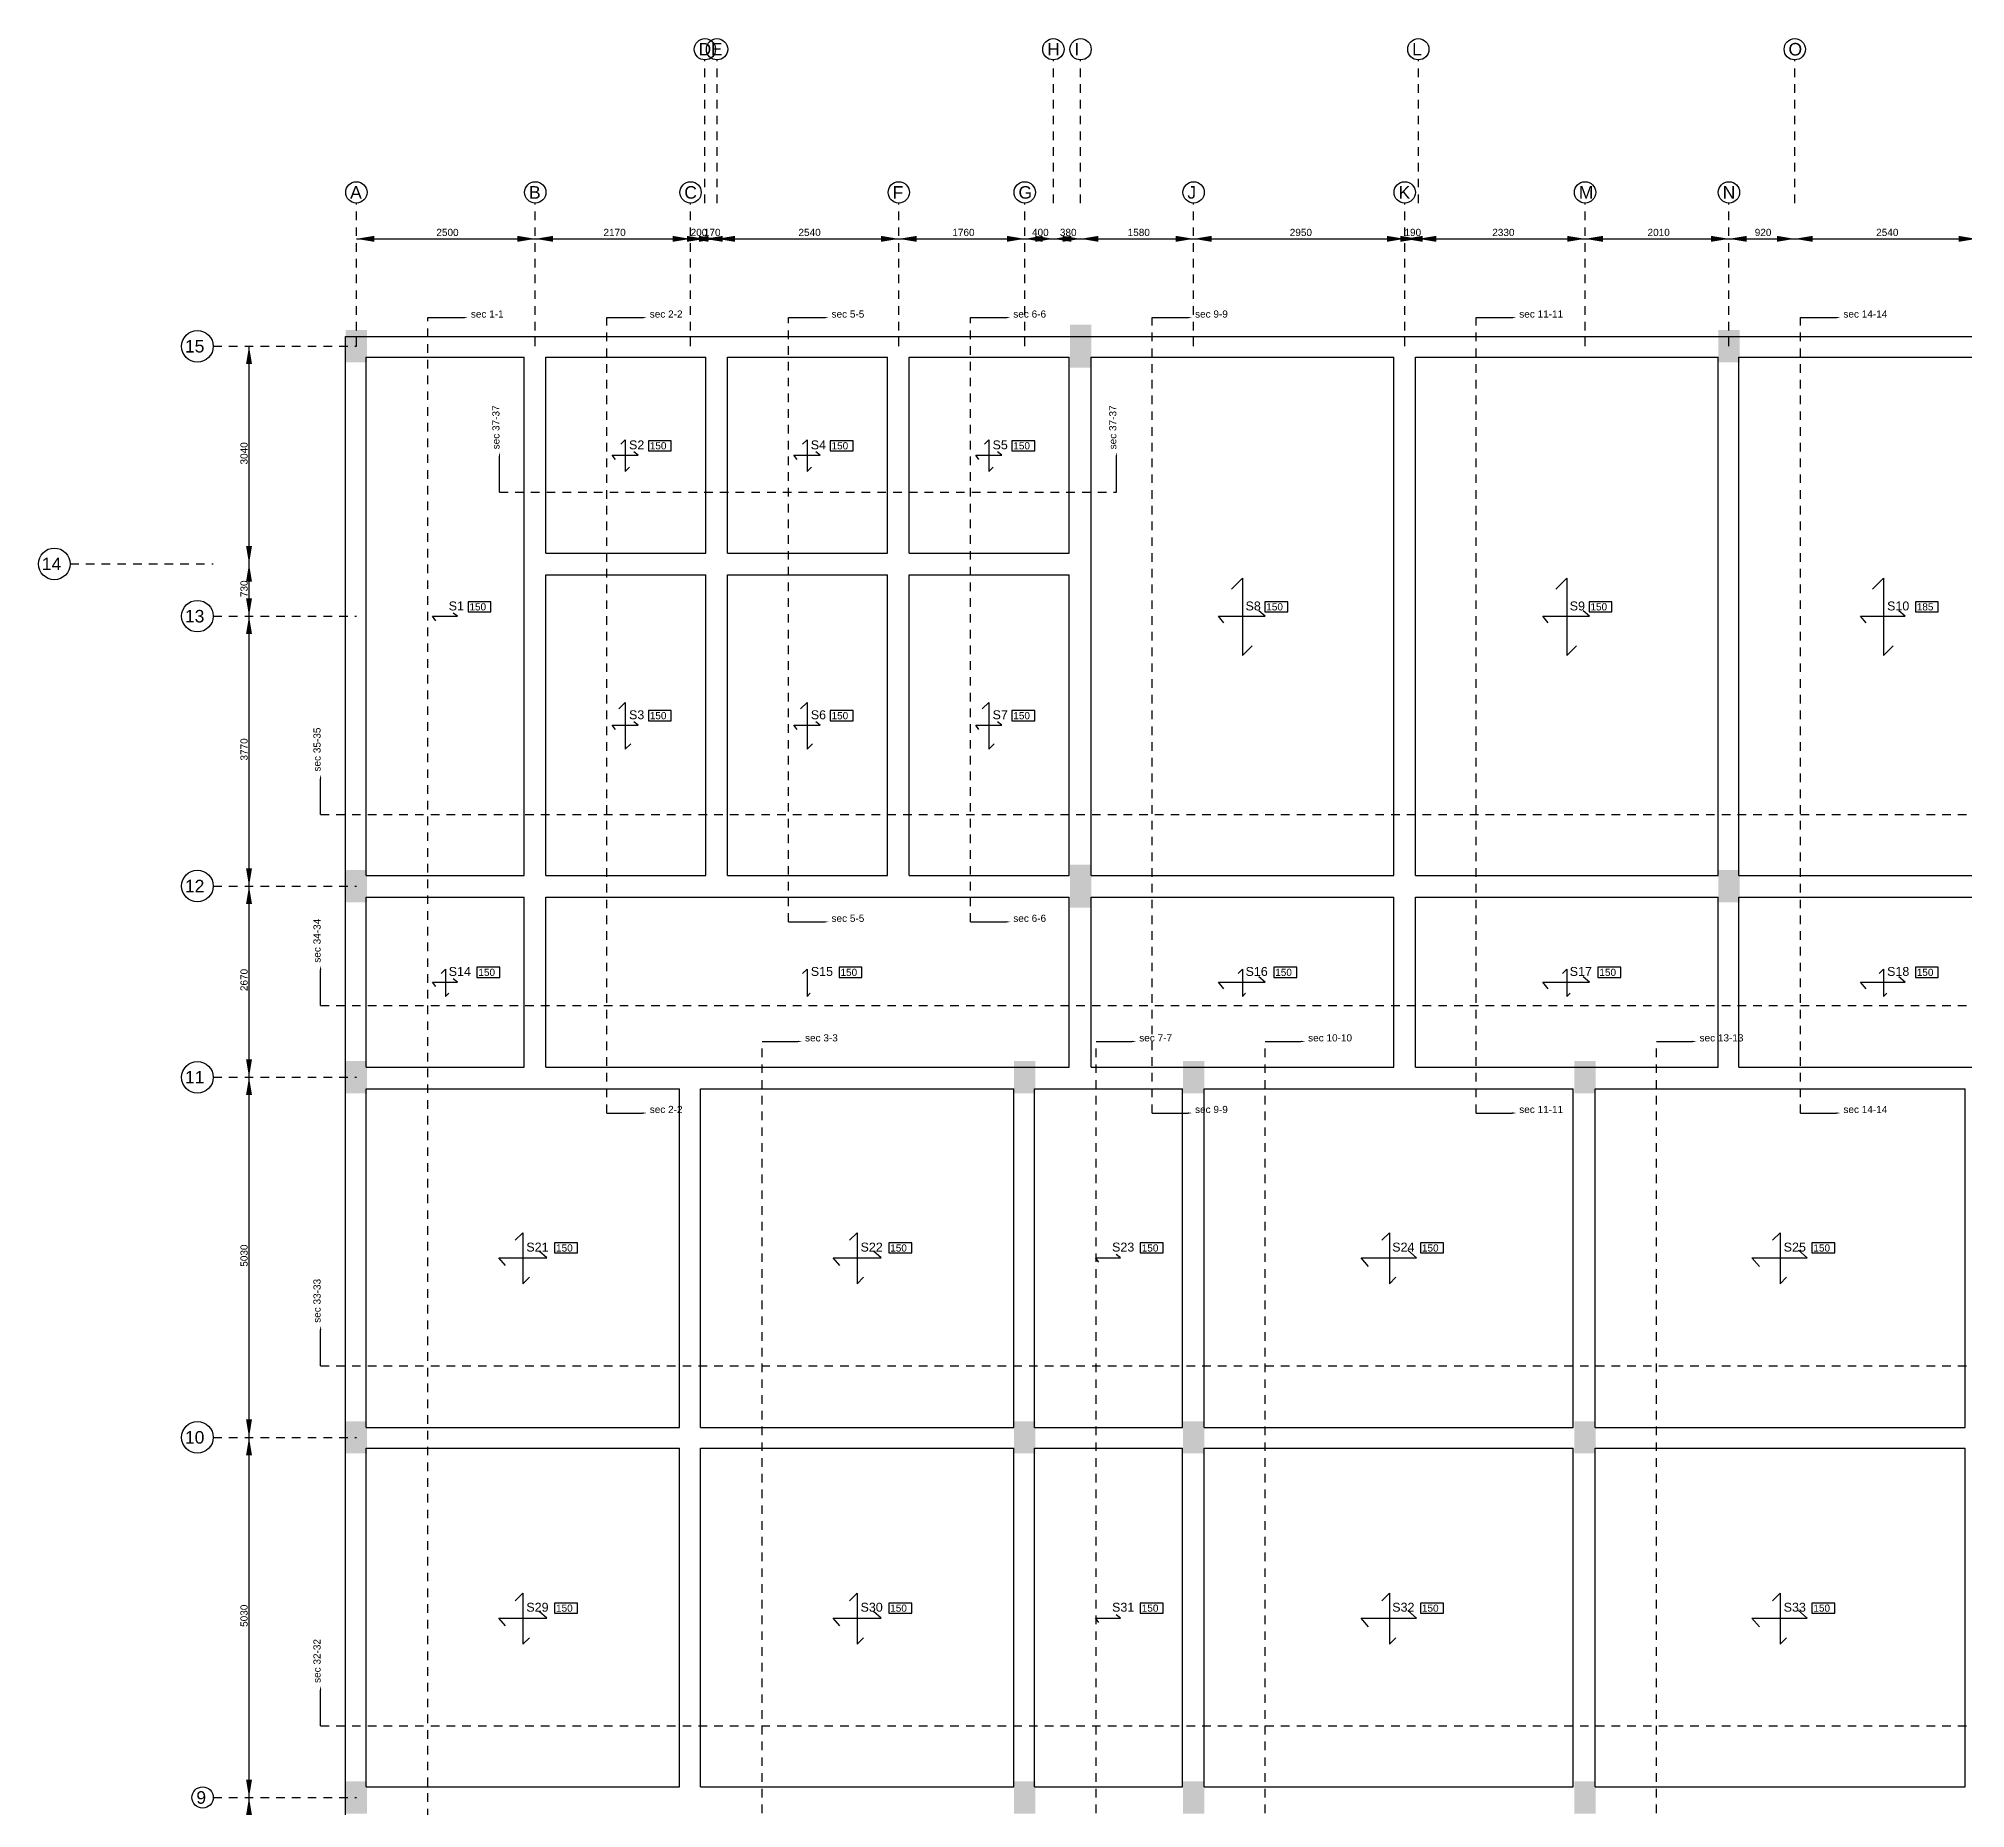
# Model space of a CAD drawing. Extents: x 0 to 119, y -5 to 121.
# Drawn here: x 26.94 to 53.86, y 34.96 to 59.68 of the extents above; entities that cross this region are included whole.
import ezdxf

# ---------------------------------------------------------------- set-up
doc = ezdxf.new("R2010")
doc.units = 0
doc.linetypes.add('ACAD_ISO02W100', pattern=[15, 12, -3])
for name, color, linetype in [('CenterLine', 253, 'CONTINUOUS'), ('Columns', 6, 'CONTINUOUS'), ('Grid_Dimension', 7, 'CONTINUOUS'), ('GridName', 7, 'CONTINUOUS'), ('Layout', 2, 'CONTINUOUS'), ('Section_Name', 1, 'CONTINUOUS'), ('SectionLine', 1, 'CONTINUOUS'), ('Slab_Icon', 6, 'CONTINUOUS'), ('Slab_Name', 4, 'CONTINUOUS'), ('Slab_Thick', 4, 'CONTINUOUS')]:
    doc.layers.add(name, color=color, linetype=linetype)
doc.styles.add('STRUDS_Arial', font='ARIAL.TTF', dxfattribs={"height": 0.04})
doc.styles.add('stylebar', font='ARIAL.TTF', dxfattribs={"height": 0.04})

msp = doc.modelspace()

# ---------------------------------------------------------------- linework, layer by layer
at = {"layer": 'CenterLine', "linetype": 'ACAD_ISO02W100', "ltscale": 0.01}
for p, q in [((36.248, 57.38), (36.248, 59.38)), ((36.418, 57.38), (36.418, 59.38)), ((41.118, 57.38), (41.118, 59.38)), ((41.498, 57.38), (41.498, 59.38)), ((46.218, 57.38), (46.218, 59.38)), ((51.478, 57.38), (51.478, 59.38)), ((31.378, 55.38), (31.378, 57.38)), ((33.878, 55.38), (33.878, 57.38)), ((36.048, 55.38), (36.048, 57.38)), ((38.958, 55.38), (38.958, 57.38)), ((40.718, 55.38), (40.718, 57.38)), ((43.078, 55.38), (43.078, 57.38)), ((46.028, 55.38), (46.028, 57.38)), ((48.548, 55.38), (48.548, 57.38)), ((50.558, 55.38), (50.558, 57.38)), ((29.378, 55.38), (31.378, 55.38)), ((27.378, 52.34), (29.378, 52.34)), ((29.378, 51.61), (31.378, 51.61)), ((29.378, 47.84), (31.378, 47.84)), ((29.378, 45.17), (31.378, 45.17)), ((29.378, 40.14), (31.378, 40.14)), ((29.378, 35.11), (31.378, 35.11))]:
    msp.add_line(p, q, dxfattribs=at)
at = {"layer": 'Columns'}
for points in [[(31.228, 55.155), (31.228, 55.605), (31.528, 55.155), (31.528, 55.605)], [(41.348, 55.08), (41.348, 55.68), (41.648, 55.08), (41.648, 55.68)], [(50.408, 55.155), (50.408, 55.605), (50.708, 55.155), (50.708, 55.605)], [(31.228, 47.615), (31.228, 48.065), (31.528, 47.615), (31.528, 48.065)], [(41.348, 47.54), (41.348, 48.14), (41.648, 47.54), (41.648, 48.14)], [(50.408, 47.615), (50.408, 48.065), (50.708, 47.615), (50.708, 48.065)], [(31.228, 44.945), (31.228, 45.395), (31.528, 44.945), (31.528, 45.395)], [(40.568, 44.945), (40.568, 45.395), (40.868, 44.945), (40.868, 45.395)], [(42.928, 44.945), (42.928, 45.395), (43.228, 44.945), (43.228, 45.395)], [(48.398, 44.945), (48.398, 45.395), (48.698, 44.945), (48.698, 45.395)], [(31.228, 39.915), (31.228, 40.365), (31.528, 39.915), (31.528, 40.365)], [(40.568, 39.915), (40.568, 40.365), (40.868, 39.915), (40.868, 40.365)], [(42.928, 39.915), (42.928, 40.365), (43.228, 39.915), (43.228, 40.365)], [(48.398, 39.915), (48.398, 40.365), (48.698, 39.915), (48.698, 40.365)], [(31.228, 34.885), (31.228, 35.335), (31.528, 34.885), (31.528, 35.335)], [(40.568, 34.885), (40.568, 35.335), (40.868, 34.885), (40.868, 35.335)], [(42.928, 34.885), (42.928, 35.335), (43.228, 34.885), (43.228, 35.335)], [(48.398, 34.885), (48.398, 35.335), (48.698, 34.885), (48.698, 35.335)]]:
    msp.add_solid(points, dxfattribs=at)
at = {"layer": 'Grid_Dimension'}
for p, q in [((31.378, 56.88), (33.878, 56.88)), ((33.878, 56.88), (36.048, 56.88)), ((36.048, 56.88), (36.248, 56.88)), ((36.248, 56.88), (36.418, 56.88)), ((36.418, 56.88), (38.958, 56.88)), ((38.958, 56.88), (40.718, 56.88)), ((40.718, 56.88), (41.118, 56.88)), ((41.118, 56.88), (41.498, 56.88)), ((41.498, 56.88), (43.078, 56.88)), ((43.078, 56.88), (46.028, 56.88)), ((46.028, 56.88), (46.218, 56.88)), ((46.218, 56.88), (48.548, 56.88)), ((48.548, 56.88), (50.558, 56.88)), ((50.558, 56.88), (51.478, 56.88)), ((51.478, 56.88), (54.018, 56.88)), ((29.878, 52.34), (29.878, 55.38)), ((29.878, 51.61), (29.878, 52.34)), ((29.878, 47.84), (29.878, 51.61)), ((29.878, 45.17), (29.878, 47.84)), ((29.878, 40.14), (29.878, 45.17)), ((29.878, 35.11), (29.878, 40.14)), ((29.878, 30.08), (29.878, 35.11))]:
    msp.add_line(p, q, dxfattribs=at)
for points in [[(31.378, 56.88), (31.628, 56.9216), (31.378, 56.88), (31.628, 56.8384)], [(33.878, 56.88), (33.628, 56.9216), (33.878, 56.88), (33.628, 56.8384)], [(33.878, 56.88), (34.128, 56.9216), (33.878, 56.88), (34.128, 56.8384)], [(36.048, 56.88), (35.798, 56.9216), (36.048, 56.88), (35.798, 56.8384)], [(36.248, 56.88), (35.998, 56.9216), (36.248, 56.88), (35.998, 56.8384)], [(36.048, 56.88), (36.298, 56.9216), (36.048, 56.88), (36.298, 56.8384)], [(36.418, 56.88), (36.168, 56.9216), (36.418, 56.88), (36.168, 56.8384)], [(36.248, 56.88), (36.498, 56.9216), (36.248, 56.88), (36.498, 56.8384)], [(36.418, 56.88), (36.668, 56.9216), (36.418, 56.88), (36.668, 56.8384)], [(38.958, 56.88), (38.708, 56.9216), (38.958, 56.88), (38.708, 56.8384)], [(38.958, 56.88), (39.208, 56.9216), (38.958, 56.88), (39.208, 56.8384)], [(40.718, 56.88), (40.468, 56.9216), (40.718, 56.88), (40.468, 56.8384)], [(40.718, 56.88), (40.968, 56.9216), (40.718, 56.88), (40.968, 56.8384)], [(41.118, 56.88), (40.868, 56.9216), (41.118, 56.88), (40.868, 56.8384)], [(41.118, 56.88), (41.368, 56.9216), (41.118, 56.88), (41.368, 56.8384)], [(41.498, 56.88), (41.248, 56.9216), (41.498, 56.88), (41.248, 56.8384)], [(41.498, 56.88), (41.748, 56.9216), (41.498, 56.88), (41.748, 56.8384)], [(43.078, 56.88), (42.828, 56.9216), (43.078, 56.88), (42.828, 56.8384)], [(43.078, 56.88), (43.328, 56.9216), (43.078, 56.88), (43.328, 56.8384)], [(46.028, 56.88), (45.778, 56.9216), (46.028, 56.88), (45.778, 56.8384)], [(46.218, 56.88), (45.968, 56.9216), (46.218, 56.88), (45.968, 56.8384)], [(46.028, 56.88), (46.278, 56.9216), (46.028, 56.88), (46.278, 56.8384)], [(46.218, 56.88), (46.468, 56.9216), (46.218, 56.88), (46.468, 56.8384)], [(48.548, 56.88), (48.298, 56.9216), (48.548, 56.88), (48.298, 56.8384)], [(48.548, 56.88), (48.798, 56.9216), (48.548, 56.88), (48.798, 56.8384)], [(50.558, 56.88), (50.308, 56.9216), (50.558, 56.88), (50.308, 56.8384)], [(50.558, 56.88), (50.808, 56.9216), (50.558, 56.88), (50.808, 56.8384)], [(51.478, 56.88), (51.228, 56.9216), (51.478, 56.88), (51.228, 56.8384)], [(51.478, 56.88), (51.728, 56.9216), (51.478, 56.88), (51.728, 56.8384)], [(54.018, 56.88), (53.768, 56.9216), (54.018, 56.88), (53.768, 56.8384)], [(29.878, 55.38), (29.8364, 55.13), (29.878, 55.38), (29.9196, 55.13)], [(29.878, 52.34), (29.8364, 52.59), (29.878, 52.34), (29.9196, 52.59)], [(29.878, 52.34), (29.8364, 52.09), (29.878, 52.34), (29.9196, 52.09)], [(29.878, 51.61), (29.8364, 51.86), (29.878, 51.61), (29.9196, 51.86)], [(29.878, 51.61), (29.8364, 51.36), (29.878, 51.61), (29.9196, 51.36)], [(29.878, 47.84), (29.8364, 48.09), (29.878, 47.84), (29.9196, 48.09)], [(29.878, 47.84), (29.8364, 47.59), (29.878, 47.84), (29.9196, 47.59)], [(29.878, 45.17), (29.8364, 45.42), (29.878, 45.17), (29.9196, 45.42)], [(29.878, 45.17), (29.8364, 44.92), (29.878, 45.17), (29.9196, 44.92)], [(29.878, 40.14), (29.8364, 40.39), (29.878, 40.14), (29.9196, 40.39)], [(29.878, 40.14), (29.8364, 39.89), (29.878, 40.14), (29.9196, 39.89)], [(29.878, 35.11), (29.8364, 35.36), (29.878, 35.11), (29.9196, 35.36)], [(29.878, 35.11), (29.8364, 34.86), (29.878, 35.11), (29.9196, 34.86)]]:
    msp.add_solid(points, dxfattribs=at)
at = {"layer": 'GridName'}
for centre, radius in [((36.248, 59.5287), 0.1487), ((36.418, 59.5287), 0.1487), ((41.118, 59.5287), 0.1487), ((41.498, 59.5287), 0.1487), ((46.218, 59.5287), 0.1487), ((51.478, 59.5287), 0.1487), ((31.378, 57.5287), 0.1487), ((33.878, 57.5287), 0.1487), ((36.048, 57.5287), 0.1487), ((38.958, 57.5287), 0.1487), ((40.718, 57.5287), 0.1487), ((43.078, 57.5287), 0.1487), ((46.028, 57.5287), 0.1487), ((48.548, 57.5287), 0.1487), ((50.558, 57.5287), 0.1487), ((29.1573, 55.38), 0.2207), ((27.1573, 52.34), 0.2207), ((29.1573, 51.61), 0.2207), ((29.1573, 47.84), 0.2207), ((29.1573, 45.17), 0.2207), ((29.1573, 40.14), 0.2207), ((29.2293, 35.11), 0.1487)]:
    msp.add_circle(centre, radius, dxfattribs=at)
at = {"layer": 'Layout'}
for p, q in [((31.2262, 55.5167), (34.0249, 55.5167)), ((31.2262, 47.6835), (31.2262, 55.5167)), ((33.7207, 55.5167), (36.5649, 55.5167)), ((36.2607, 55.5167), (39.105, 55.5167)), ((38.8008, 55.5167), (41.6451, 55.5167)), ((41.3409, 55.5167), (46.1777, 55.5167)), ((45.8735, 55.5167), (50.6951, 55.5167)), ((50.4061, 55.5167), (55.0451, 55.5167)), ((31.5152, 55.2277), (33.7207, 55.2277)), ((31.5152, 47.9877), (31.5152, 55.2277)), ((33.7207, 52.1857), (33.7207, 55.2277)), ((34.0249, 52.4899), (34.0249, 55.2277)), ((34.0249, 55.2277), (36.2607, 55.2277)), ((36.2607, 52.4899), (36.2607, 55.2277)), ((36.5649, 52.4899), (36.5649, 55.2277)), ((36.5649, 55.2277), (38.8008, 55.2277)), ((38.8008, 52.4899), (38.8008, 55.2277)), ((39.105, 52.4899), (39.105, 55.2277)), ((39.105, 55.2277), (41.3409, 55.2277)), ((41.3409, 52.4899), (41.3409, 55.2277)), ((41.6451, 52.1857), (41.6451, 55.2277)), ((41.6451, 55.2277), (45.8735, 55.2277)), ((45.8735, 47.9877), (45.8735, 55.2277)), ((46.1777, 47.9877), (46.1777, 55.2277)), ((46.1777, 55.2277), (50.4061, 55.2277)), ((50.4061, 47.9877), (50.4061, 55.2277)), ((50.6951, 47.9877), (50.6951, 55.2277)), ((50.6951, 55.2277), (54.7409, 55.2277)), ((33.7207, 47.9877), (33.7207, 52.4899)), ((34.0249, 52.4899), (36.2607, 52.4899)), ((36.5649, 52.4899), (38.8008, 52.4899)), ((39.105, 52.4899), (41.3409, 52.4899)), ((41.6451, 47.9877), (41.6451, 52.4899)), ((34.0249, 47.9877), (34.0249, 52.1857)), ((34.0249, 52.1857), (36.2607, 52.1857)), ((36.2607, 47.9877), (36.2607, 52.1857)), ((36.5649, 47.9877), (36.5649, 52.1857)), ((36.5649, 52.1857), (38.8008, 52.1857)), ((38.8008, 47.9877), (38.8008, 52.1857)), ((39.105, 52.1857), (41.3409, 52.1857)), ((39.105, 47.9877), (39.105, 52.1857)), ((41.3409, 47.9877), (41.3409, 52.1857)), ((31.2262, 45.0065), (31.2262, 47.9877)), ((31.5152, 47.9877), (33.7207, 47.9877)), ((34.0249, 47.9877), (36.2607, 47.9877)), ((36.5649, 47.9877), (38.8008, 47.9877)), ((39.105, 47.9877), (41.3409, 47.9877)), ((41.6451, 47.9877), (45.8735, 47.9877)), ((46.1777, 47.9877), (50.4061, 47.9877)), ((50.6951, 47.9877), (54.7409, 47.9877)), ((31.5152, 47.6835), (33.7207, 47.6835)), ((31.5152, 45.3107), (31.5152, 47.6835)), ((33.7207, 45.3107), (33.7207, 47.6835)), ((34.0249, 47.6835), (36.5649, 47.6835)), ((34.0249, 45.3107), (34.0249, 47.6835)), ((36.2607, 47.6835), (39.105, 47.6835)), ((38.8008, 47.6835), (41.3409, 47.6835)), ((41.3409, 45.3107), (41.3409, 47.6835)), ((41.6451, 47.6835), (45.8735, 47.6835)), ((41.6451, 45.3107), (41.6451, 47.6835)), ((45.8735, 45.3107), (45.8735, 47.6835)), ((46.1777, 47.6835), (50.4061, 47.6835)), ((46.1777, 45.3107), (46.1777, 47.6835)), ((50.4061, 45.3107), (50.4061, 47.6835)), ((50.6951, 47.6835), (54.7409, 47.6835)), ((50.6951, 45.3107), (50.6951, 47.6835)), ((31.2262, 39.9872), (31.2262, 45.3107)), ((31.5152, 45.3107), (33.7207, 45.3107)), ((34.0249, 45.3107), (36.1847, 45.3107)), ((35.8957, 45.3107), (40.8542, 45.3107)), ((40.5652, 45.3107), (41.3409, 45.3107)), ((41.6451, 45.3107), (43.2269, 45.3107)), ((42.9227, 45.3107), (45.8735, 45.3107)), ((46.1777, 45.3107), (48.6873, 45.3107)), ((48.3831, 45.3107), (50.4061, 45.3107)), ((50.6951, 45.3107), (54.163, 45.3107)), ((53.8588, 45.3107), (54.7409, 45.3107)), ((31.5152, 45.0065), (34.0249, 45.0065)), ((31.5152, 40.2762), (31.5152, 45.0065)), ((33.7207, 45.0065), (35.8957, 45.0065)), ((35.8957, 40.2762), (35.8957, 45.0065)), ((36.1847, 45.0065), (40.5652, 45.0065)), ((36.1847, 40.2762), (36.1847, 45.0065)), ((40.5652, 40.2762), (40.5652, 45.0065)), ((40.8542, 45.0065), (41.6451, 45.0065)), ((40.8542, 40.2762), (40.8542, 45.0065)), ((41.3409, 45.0065), (42.9227, 45.0065)), ((42.9227, 40.2762), (42.9227, 45.0065)), ((43.2269, 45.0065), (46.1777, 45.0065)), ((43.2269, 40.2762), (43.2269, 45.0065)), ((45.8735, 45.0065), (48.3831, 45.0065)), ((48.3831, 40.2762), (48.3831, 45.0065)), ((48.6873, 45.0065), (50.6951, 45.0065)), ((48.6873, 40.2762), (48.6873, 45.0065)), ((50.4061, 45.0065), (53.8588, 45.0065)), ((53.8588, 40.2762), (53.8588, 45.0065)), ((31.2262, 34.9527), (31.2262, 40.2762)), ((31.5152, 40.2762), (35.8957, 40.2762)), ((36.1847, 40.2762), (40.5652, 40.2762)), ((40.8542, 40.2762), (42.9227, 40.2762)), ((43.2269, 40.2762), (48.3831, 40.2762)), ((48.6873, 40.2762), (53.8588, 40.2762)), ((31.5152, 39.9872), (35.8957, 39.9872)), ((31.5152, 35.2569), (31.5152, 39.9872)), ((35.8957, 35.2569), (35.8957, 39.9872)), ((36.1847, 39.9872), (40.5652, 39.9872)), ((36.1847, 35.2569), (36.1847, 39.9872)), ((40.5652, 35.2569), (40.5652, 39.9872)), ((40.8542, 39.9872), (42.9227, 39.9872)), ((40.8542, 35.2569), (40.8542, 39.9872)), ((42.9227, 35.2569), (42.9227, 39.9872)), ((43.2269, 39.9872), (48.3831, 39.9872)), ((43.2269, 35.2569), (43.2269, 39.9872)), ((48.3831, 35.2569), (48.3831, 39.9872)), ((48.6873, 39.9872), (53.8588, 39.9872)), ((48.6873, 35.2569), (48.6873, 39.9872)), ((53.8588, 35.2569), (53.8588, 39.9872)), ((31.2262, 29.9182), (31.2262, 35.2569)), ((31.5152, 35.2569), (35.8957, 35.2569)), ((36.1847, 35.2569), (40.5652, 35.2569)), ((40.8542, 35.2569), (42.9227, 35.2569)), ((43.2269, 35.2569), (48.3831, 35.2569)), ((48.6873, 35.2569), (53.8588, 35.2569))]:
    msp.add_line(p, q, dxfattribs=at)
at = {"layer": 'SectionLine', "linetype": 'ACAD_ISO02W100', "ltscale": 0.01}
for p, q in [((32.378, 7.11), (32.378, 55.78)), ((34.878, 44.67), (34.878, 55.78)), ((37.418, 47.34), (37.418, 55.78)), ((39.958, 47.34), (39.958, 55.78)), ((42.498, 44.67), (42.498, 55.78)), ((47.028, 44.67), (47.028, 55.78)), ((51.558, 44.67), (51.558, 55.78)), ((33.378, 53.34), (41.998, 53.34)), ((30.878, 48.84), (66.058, 48.84)), ((30.878, 46.17), (66.058, 46.17)), ((37.048, 16.85), (37.048, 45.67)), ((41.718, 16.85), (41.718, 45.67)), ((44.078, 16.85), (44.078, 45.67)), ((49.548, 16.85), (49.548, 45.67)), ((30.878, 41.14), (66.058, 41.14)), ((30.878, 36.11), (66.058, 36.11))]:
    msp.add_line(p, q, dxfattribs=at)
at = {"layer": 'SectionLine'}
for p, q in [((32.378, 55.78), (32.878, 55.78)), ((34.878, 55.78), (35.378, 55.78)), ((37.418, 55.78), (37.918, 55.78)), ((39.958, 55.78), (40.458, 55.78)), ((42.498, 55.78), (42.998, 55.78)), ((47.028, 55.78), (47.528, 55.78)), ((51.558, 55.78), (52.058, 55.78)), ((33.378, 53.34), (33.378, 53.84)), ((41.998, 53.34), (41.998, 53.84)), ((30.878, 48.84), (30.878, 49.34)), ((37.418, 47.34), (37.918, 47.34)), ((39.958, 47.34), (40.458, 47.34)), ((30.878, 46.17), (30.878, 46.67)), ((37.048, 45.67), (37.548, 45.67)), ((41.718, 45.67), (42.218, 45.67)), ((44.078, 45.67), (44.578, 45.67)), ((49.548, 45.67), (50.048, 45.67)), ((34.878, 44.67), (35.378, 44.67)), ((42.498, 44.67), (42.998, 44.67)), ((47.028, 44.67), (47.528, 44.67)), ((51.558, 44.67), (52.058, 44.67)), ((30.878, 41.14), (30.878, 41.64)), ((30.878, 36.11), (30.878, 36.61))]:
    msp.add_line(p, q, dxfattribs=at)
for points in [[(32.878, 55.77), (32.938, 55.78), (32.878, 55.77), (32.878, 55.79)], [(35.378, 55.77), (35.438, 55.78), (35.378, 55.77), (35.378, 55.79)], [(37.918, 55.77), (37.978, 55.78), (37.918, 55.77), (37.918, 55.79)], [(40.458, 55.77), (40.518, 55.78), (40.458, 55.77), (40.458, 55.79)], [(42.998, 55.77), (43.058, 55.78), (42.998, 55.77), (42.998, 55.79)], [(47.528, 55.77), (47.588, 55.78), (47.528, 55.77), (47.528, 55.79)], [(52.058, 55.77), (52.118, 55.78), (52.058, 55.77), (52.058, 55.79)], [(33.368, 53.84), (33.378, 53.9), (33.368, 53.84), (33.388, 53.84)], [(41.988, 53.84), (41.998, 53.9), (41.988, 53.84), (42.008, 53.84)], [(30.868, 49.34), (30.878, 49.4), (30.868, 49.34), (30.888, 49.34)], [(37.918, 47.33), (37.978, 47.34), (37.918, 47.33), (37.918, 47.35)], [(40.458, 47.33), (40.518, 47.34), (40.458, 47.33), (40.458, 47.35)], [(30.868, 46.67), (30.878, 46.73), (30.868, 46.67), (30.888, 46.67)], [(37.548, 45.66), (37.608, 45.67), (37.548, 45.66), (37.548, 45.68)], [(42.218, 45.66), (42.278, 45.67), (42.218, 45.66), (42.218, 45.68)], [(44.578, 45.66), (44.638, 45.67), (44.578, 45.66), (44.578, 45.68)], [(50.048, 45.66), (50.108, 45.67), (50.048, 45.66), (50.048, 45.68)], [(35.378, 44.66), (35.438, 44.67), (35.378, 44.66), (35.378, 44.68)], [(42.998, 44.66), (43.058, 44.67), (42.998, 44.66), (42.998, 44.68)], [(47.528, 44.66), (47.588, 44.67), (47.528, 44.66), (47.528, 44.68)], [(52.058, 44.66), (52.118, 44.67), (52.058, 44.66), (52.058, 44.68)], [(30.868, 41.64), (30.878, 41.7), (30.868, 41.64), (30.888, 41.64)], [(30.868, 36.61), (30.878, 36.67), (30.868, 36.61), (30.888, 36.61)]]:
    msp.add_solid(points, dxfattribs=at)
at = {"layer": 'Slab_Icon'}
for p, q in [((34.9983, 53.7979), (34.9527, 53.8588)), ((34.9527, 53.8588), (35.3177, 53.8588)), ((35.0744, 54.0109), (35.1352, 54.0717)), ((35.1352, 54.0717), (35.1352, 53.6306)), ((35.3177, 53.8588), (35.2569, 53.9044)), ((37.5384, 53.7979), (37.4928, 53.8588)), ((37.4928, 53.8588), (37.8578, 53.8588)), ((37.6144, 54.0109), (37.6753, 54.0717)), ((37.6753, 54.0717), (37.6753, 53.6306)), ((37.8578, 53.8588), (37.797, 53.9044)), ((40.0785, 53.7979), (40.0328, 53.8588)), ((40.0328, 53.8588), (40.3979, 53.8588)), ((40.1545, 54.0109), (40.2154, 54.0717)), ((40.2154, 54.0717), (40.2154, 53.6306)), ((40.3979, 53.8588), (40.337, 53.9044)), ((35.1352, 53.6306), (35.196, 53.6915)), ((37.6753, 53.6306), (37.7361, 53.6915)), ((40.2154, 53.6306), (40.2762, 53.6915)), ((43.6072, 51.9879), (43.7593, 52.14)), ((43.7593, 52.14), (43.7593, 51.0601)), ((48.1398, 51.9879), (48.2919, 52.14)), ((48.2919, 52.14), (48.2919, 51.0601)), ((52.5659, 51.9879), (52.718, 52.14)), ((52.718, 52.14), (52.718, 51.0601)), ((32.4887, 51.5468), (32.443, 51.6077)), ((32.443, 51.6077), (32.7929, 51.6077)), ((32.7929, 51.6077), (32.732, 51.6533)), ((43.5007, 51.5164), (43.4247, 51.6077)), ((43.4247, 51.6077), (44.0787, 51.6077)), ((44.0787, 51.6077), (43.9874, 51.6837)), ((48.0333, 51.5164), (47.9573, 51.6077)), ((47.9573, 51.6077), (48.6113, 51.6077)), ((48.6113, 51.6077), (48.52, 51.6837)), ((52.4747, 51.5164), (52.3986, 51.6077)), ((52.3986, 51.6077), (53.0222, 51.6077)), ((53.0222, 51.6077), (52.931, 51.6837)), ((43.7593, 51.0601), (43.8962, 51.197)), ((48.2919, 51.0601), (48.4288, 51.197)), ((52.718, 51.0601), (52.8549, 51.197)), ((35.0439, 50.3148), (35.1352, 50.4061)), ((35.1352, 50.4061), (35.1352, 49.7521)), ((37.584, 50.3148), (37.6753, 50.4061)), ((37.6753, 50.4061), (37.6753, 49.7521)), ((40.1241, 50.3148), (40.2154, 50.4061)), ((40.2154, 50.4061), (40.2154, 49.7521)), ((34.9983, 50.0258), (34.9527, 50.0867)), ((34.9527, 50.0867), (35.3177, 50.0867)), ((35.3177, 50.0867), (35.2569, 50.1323)), ((37.5384, 50.0258), (37.4928, 50.0867)), ((37.4928, 50.0867), (37.8578, 50.0867)), ((37.8578, 50.0867), (37.797, 50.1323)), ((40.0785, 50.0258), (40.0328, 50.0867)), ((40.0328, 50.0867), (40.3979, 50.0867)), ((40.3979, 50.0867), (40.337, 50.1323)), ((35.1352, 49.7521), (35.2113, 49.8281)), ((37.6753, 49.7521), (37.7513, 49.8281)), ((40.2154, 49.7521), (40.2914, 49.8281)), ((32.5647, 46.6188), (32.6255, 46.6796)), ((32.6255, 46.6796), (32.6255, 46.2994)), ((37.6144, 46.6188), (37.6753, 46.6796)), ((37.6753, 46.6796), (37.6753, 46.2994)), ((43.6985, 46.6188), (43.7593, 46.6796)), ((43.7593, 46.6796), (43.7593, 46.2994)), ((48.231, 46.6188), (48.2919, 46.6796)), ((48.2919, 46.6796), (48.2919, 46.2994)), ((52.6572, 46.6188), (52.718, 46.6796)), ((52.718, 46.6796), (52.718, 46.2994)), ((32.4887, 46.4363), (32.443, 46.4971)), ((32.443, 46.4971), (32.7929, 46.4971)), ((32.6255, 46.2994), (32.6712, 46.345)), ((32.7929, 46.4971), (32.732, 46.5427)), ((37.6753, 46.2994), (37.7209, 46.345)), ((43.5007, 46.4058), (43.4247, 46.4971)), ((43.4247, 46.4971), (44.0787, 46.4971)), ((43.7593, 46.2994), (43.8049, 46.345)), ((44.0787, 46.4971), (43.9874, 46.5732)), ((48.0333, 46.4058), (47.9573, 46.4971)), ((47.9573, 46.4971), (48.6113, 46.4971)), ((48.2919, 46.2994), (48.3375, 46.345)), ((48.6113, 46.4971), (48.52, 46.5732)), ((52.4747, 46.4058), (52.3986, 46.4971)), ((52.3986, 46.4971), (53.0222, 46.4971)), ((52.718, 46.2994), (52.7636, 46.345)), ((53.0222, 46.4971), (52.931, 46.5732)), ((33.599, 42.8923), (33.7055, 42.9988)), ((33.7055, 42.9988), (33.7055, 42.2839)), ((38.2685, 42.8923), (38.3749, 42.9988)), ((38.3749, 42.9988), (38.3749, 42.2839)), ((45.7062, 42.8923), (45.8127, 42.9988)), ((45.8127, 42.9988), (45.8127, 42.2839)), ((51.1666, 42.8923), (51.2731, 42.9988)), ((51.2731, 42.9988), (51.2731, 42.2839)), ((33.4621, 42.5425), (33.3708, 42.649)), ((33.3708, 42.649), (34.0401, 42.649)), ((34.0401, 42.649), (33.9336, 42.7402)), ((38.1316, 42.5425), (38.0403, 42.649)), ((38.0403, 42.649), (38.7096, 42.649)), ((38.7096, 42.649), (38.6031, 42.7402)), ((41.7516, 42.5881), (41.7059, 42.649)), ((41.7059, 42.649), (42.0558, 42.649)), ((42.0558, 42.649), (41.9949, 42.6946)), ((45.5237, 42.5273), (45.4172, 42.649)), ((45.4172, 42.649), (46.1929, 42.649)), ((46.1929, 42.649), (46.0712, 42.7554)), ((50.9841, 42.5273), (50.8776, 42.649)), ((50.8776, 42.649), (51.6533, 42.649)), ((51.6533, 42.649), (51.5316, 42.7554)), ((33.7055, 42.2839), (33.7967, 42.3752)), ((38.3749, 42.2839), (38.4662, 42.3752)), ((45.8127, 42.2839), (45.9039, 42.3752)), ((51.2731, 42.2839), (51.3643, 42.3752)), ((33.599, 37.8578), (33.7055, 37.9643)), ((33.7055, 37.9643), (33.7055, 37.2494)), ((34.0401, 37.6144), (33.9336, 37.7057)), ((38.2685, 37.8578), (38.3749, 37.9643)), ((38.3749, 37.9643), (38.3749, 37.2494)), ((38.7096, 37.6144), (38.6031, 37.7057)), ((45.7062, 37.8578), (45.8127, 37.9643)), ((45.8127, 37.9643), (45.8127, 37.2494)), ((46.1929, 37.6144), (46.0712, 37.7209)), ((51.1666, 37.8578), (51.2731, 37.9643)), ((51.2731, 37.9643), (51.2731, 37.2494)), ((51.6533, 37.6144), (51.5316, 37.7209)), ((33.4621, 37.508), (33.3708, 37.6144)), ((33.3708, 37.6144), (34.0401, 37.6144)), ((38.1316, 37.508), (38.0403, 37.6144)), ((38.0403, 37.6144), (38.7096, 37.6144)), ((41.7516, 37.5536), (41.7059, 37.6144)), ((41.7059, 37.6144), (42.0558, 37.6144)), ((42.0558, 37.6144), (41.9949, 37.6601)), ((45.5237, 37.4928), (45.4172, 37.6144)), ((45.4172, 37.6144), (46.1929, 37.6144)), ((50.9841, 37.4928), (50.8776, 37.6144)), ((50.8776, 37.6144), (51.6533, 37.6144)), ((33.7055, 37.2494), (33.7967, 37.3407)), ((38.3749, 37.2494), (38.4662, 37.3407)), ((45.8127, 37.2494), (45.9039, 37.3407)), ((51.2731, 37.2494), (51.3643, 37.3407))]:
    msp.add_line(p, q, dxfattribs=at)
at = {"layer": 'Slab_Thick'}
for p, q in [((35.778, 54.06), (35.458, 54.06)), ((35.458, 54.06), (35.458, 53.92)), ((35.458, 53.92), (35.778, 53.92)), ((35.778, 53.92), (35.778, 54.06)), ((38.318, 54.06), (37.998, 54.06)), ((37.998, 54.06), (37.998, 53.92)), ((37.998, 53.92), (38.318, 53.92)), ((38.318, 53.92), (38.318, 54.06)), ((40.858, 54.06), (40.538, 54.06)), ((40.538, 54.06), (40.538, 53.92)), ((40.538, 53.92), (40.858, 53.92)), ((40.858, 53.92), (40.858, 54.06)), ((33.258, 51.81), (32.938, 51.81)), ((32.938, 51.81), (32.938, 51.67)), ((33.258, 51.67), (33.258, 51.81)), ((44.393, 51.81), (44.073, 51.81)), ((44.073, 51.81), (44.073, 51.67)), ((44.393, 51.67), (44.393, 51.81)), ((48.923, 51.81), (48.603, 51.81)), ((48.603, 51.81), (48.603, 51.67)), ((48.923, 51.67), (48.923, 51.81)), ((53.483, 51.81), (53.163, 51.81)), ((53.163, 51.81), (53.163, 51.67)), ((53.483, 51.67), (53.483, 51.81)), ((32.938, 51.67), (33.258, 51.67)), ((44.073, 51.67), (44.393, 51.67)), ((48.603, 51.67), (48.923, 51.67)), ((53.163, 51.67), (53.483, 51.67)), ((35.778, 50.29), (35.458, 50.29)), ((35.458, 50.29), (35.458, 50.15)), ((35.458, 50.15), (35.778, 50.15)), ((35.778, 50.15), (35.778, 50.29)), ((38.318, 50.29), (37.998, 50.29)), ((37.998, 50.29), (37.998, 50.15)), ((37.998, 50.15), (38.318, 50.15)), ((38.318, 50.15), (38.318, 50.29)), ((40.858, 50.29), (40.538, 50.29)), ((40.538, 50.29), (40.538, 50.15)), ((40.538, 50.15), (40.858, 50.15)), ((40.858, 50.15), (40.858, 50.29)), ((33.383, 46.705), (33.063, 46.705)), ((33.063, 46.705), (33.063, 46.565)), ((33.383, 46.565), (33.383, 46.705)), ((38.443, 46.705), (38.123, 46.705)), ((38.123, 46.705), (38.123, 46.565)), ((38.443, 46.565), (38.443, 46.705)), ((44.518, 46.705), (44.198, 46.705)), ((44.198, 46.705), (44.198, 46.565)), ((44.518, 46.565), (44.518, 46.705)), ((49.048, 46.705), (48.728, 46.705)), ((48.728, 46.705), (48.728, 46.565)), ((49.048, 46.565), (49.048, 46.705)), ((53.483, 46.705), (53.163, 46.705)), ((53.163, 46.705), (53.163, 46.565)), ((53.483, 46.565), (53.483, 46.705)), ((33.063, 46.565), (33.383, 46.565)), ((38.123, 46.565), (38.443, 46.565)), ((44.198, 46.565), (44.518, 46.565)), ((48.728, 46.565), (49.048, 46.565)), ((53.163, 46.565), (53.483, 46.565)), ((34.468, 42.855), (34.148, 42.855)), ((34.148, 42.855), (34.148, 42.715)), ((34.468, 42.715), (34.468, 42.855)), ((39.138, 42.855), (38.818, 42.855)), ((38.818, 42.855), (38.818, 42.715)), ((39.138, 42.715), (39.138, 42.855)), ((42.653, 42.855), (42.333, 42.855)), ((42.333, 42.855), (42.333, 42.715)), ((42.653, 42.715), (42.653, 42.855)), ((46.568, 42.855), (46.248, 42.855)), ((46.248, 42.855), (46.248, 42.715)), ((46.568, 42.715), (46.568, 42.855)), ((52.038, 42.855), (51.718, 42.855)), ((51.718, 42.855), (51.718, 42.715)), ((52.038, 42.715), (52.038, 42.855)), ((34.148, 42.715), (34.468, 42.715)), ((38.818, 42.715), (39.138, 42.715)), ((42.333, 42.715), (42.653, 42.715)), ((46.248, 42.715), (46.568, 42.715)), ((51.718, 42.715), (52.038, 42.715)), ((34.468, 37.825), (34.148, 37.825)), ((34.148, 37.825), (34.148, 37.685)), ((34.468, 37.685), (34.468, 37.825)), ((39.138, 37.825), (38.818, 37.825)), ((38.818, 37.825), (38.818, 37.685)), ((39.138, 37.685), (39.138, 37.825)), ((42.653, 37.825), (42.333, 37.825)), ((42.333, 37.825), (42.333, 37.685)), ((42.653, 37.685), (42.653, 37.825)), ((46.568, 37.825), (46.248, 37.825)), ((46.248, 37.825), (46.248, 37.685)), ((46.568, 37.685), (46.568, 37.825)), ((52.038, 37.825), (51.718, 37.825)), ((51.718, 37.825), (51.718, 37.685)), ((52.038, 37.685), (52.038, 37.825)), ((34.148, 37.685), (34.468, 37.685)), ((38.818, 37.685), (39.138, 37.685)), ((42.333, 37.685), (42.653, 37.685)), ((46.248, 37.685), (46.568, 37.685)), ((51.718, 37.685), (52.038, 37.685))]:
    msp.add_line(p, q, dxfattribs=at)

# ---------------------------------------------------------------- texts
at = {"layer": 'Grid_Dimension', "style": 'stylebar'}
for s, p in [('2500', (32.496, 56.92)), ('2170', (34.831, 56.92)), ('200', (36.049, 56.92)), ('170', (36.234, 56.92)), ('2540', (37.556, 56.92)), ('1760', (39.706, 56.92)), ('400', (40.819, 56.92)), ('380', (41.209, 56.92)), ('1580', (42.156, 56.92)), ('2950', (44.421, 56.92)), ('190', (46.024, 56.92)), ('2330', (47.251, 56.92)), ('2010', (49.421, 56.92)), ('920', (50.919, 56.92)), ('2540', (52.616, 56.92))]:
    msp.add_text(s, height=0.1, dxfattribs=at).set_placement(p)
for s, p in [('3040', (29.858, 53.728)), ('730', (29.858, 51.876)), ('3770', (29.858, 49.593)), ('2670', (29.858, 46.373)), ('5030', (29.858, 42.523)), ('5030', (29.858, 37.493))]:
    msp.add_text(s, height=0.1, rotation=90, dxfattribs=at).set_placement(p)
at = {"layer": 'GridName', "style": 'STRUDS_Arial'}
for s, p in [('D', (36.1605, 59.4412)), ('E', (36.3305, 59.4412)), ('H', (41.0305, 59.4412)), ('I', (41.4105, 59.4412)), ('L', (46.1305, 59.4412)), ('O', (51.3905, 59.4412)), ('A', (31.2905, 57.4412)), ('B', (33.7905, 57.4412)), ('C', (35.9605, 57.4412)), ('F', (38.8705, 57.4412)), ('G', (40.6305, 57.4412)), ('J', (42.9905, 57.4412)), ('K', (45.9405, 57.4412)), ('M', (48.4605, 57.4412)), ('N', (50.4705, 57.4412)), ('15', (28.9823, 55.2925)), ('14', (26.9823, 52.2525)), ('13', (28.9823, 51.5225)), ('12', (28.9823, 47.7525)), ('11', (28.9823, 45.0825)), ('10', (28.9823, 40.0525)), ('9', (29.1418, 35.0225))]:
    msp.add_text(s, height=0.175, dxfattribs=at).set_placement(p)
at = {"layer": 'Section_Name', "style": 'STRUDS_Arial'}
for s, p in [('sec 1-1', (32.978, 55.78)), ('sec 2-2', (35.478, 55.78)), ('sec 5-5', (38.018, 55.78)), ('sec 6-6', (40.558, 55.78)), ('sec 9-9', (43.098, 55.78)), ('sec 11-11', (47.628, 55.78)), ('sec 14-14', (52.158, 55.78)), ('sec 5-5', (38.018, 47.34)), ('sec 6-6', (40.558, 47.34)), ('sec 3-3', (37.648, 45.67)), ('sec 7-7', (42.318, 45.67)), ('sec 10-10', (44.678, 45.67)), ('sec 13-13', (50.148, 45.67)), ('sec 2-2', (35.478, 44.67)), ('sec 9-9', (43.098, 44.67)), ('sec 11-11', (47.628, 44.67)), ('sec 14-14', (52.158, 44.67))]:
    msp.add_text(s, height=0.1, dxfattribs=at).set_placement(p)
for s, p in [('sec 37-37', (33.378, 53.94)), ('sec 37-37', (41.998, 53.94)), ('sec 35-35', (30.878, 49.44)), ('sec 34-34', (30.878, 46.77)), ('sec 33-33', (30.878, 41.74)), ('sec 32-32', (30.878, 36.71))]:
    msp.add_text(s, height=0.1, rotation=90, dxfattribs=at).set_placement(p)
at = {"layer": 'Slab_Name', "style": 'STRUDS_Arial'}
for s, p in [('S2', (35.188, 53.94)), ('S4', (37.728, 53.94)), ('S5', (40.268, 53.94)), ('S1', (32.668, 51.69)), ('S8', (43.803, 51.69)), ('S9', (48.333, 51.69)), ('S10', (52.768, 51.69)), ('S3', (35.188, 50.17)), ('S6', (37.728, 50.17)), ('S7', (40.268, 50.17)), ('S14', (32.668, 46.585)), ('S15', (37.728, 46.585)), ('S16', (43.803, 46.585)), ('S17', (48.333, 46.585)), ('S18', (52.768, 46.585)), ('S21', (33.753, 42.735)), ('S22', (38.423, 42.735)), ('S23', (41.938, 42.735)), ('S24', (45.853, 42.735)), ('S25', (51.323, 42.735)), ('S29', (33.753, 37.705)), ('S30', (38.423, 37.705)), ('S31', (41.938, 37.705)), ('S32', (45.853, 37.705)), ('S33', (51.323, 37.705))]:
    msp.add_text(s, height=0.125, dxfattribs=at).set_placement(p)
at = {"layer": 'Slab_Thick', "style": 'STRUDS_Arial'}
for s, p in [('150', (35.478, 53.94)), ('150', (38.018, 53.94)), ('150', (40.558, 53.94)), ('150', (32.958, 51.69)), ('150', (44.093, 51.69)), ('150', (48.623, 51.69)), ('185', (53.183, 51.69)), ('150', (35.478, 50.17)), ('150', (38.018, 50.17)), ('150', (40.558, 50.17)), ('150', (33.083, 46.585)), ('150', (38.143, 46.585)), ('150', (44.218, 46.585)), ('150', (48.748, 46.585)), ('150', (53.183, 46.585)), ('150', (34.168, 42.735)), ('150', (38.838, 42.735)), ('150', (42.353, 42.735)), ('150', (46.268, 42.735)), ('150', (51.738, 42.735)), ('150', (34.168, 37.705)), ('150', (38.838, 37.705)), ('150', (42.353, 37.705)), ('150', (46.268, 37.705)), ('150', (51.738, 37.705))]:
    msp.add_text(s, height=0.1, dxfattribs=at).set_placement(p)

doc.saveas('drawing.dxf')
